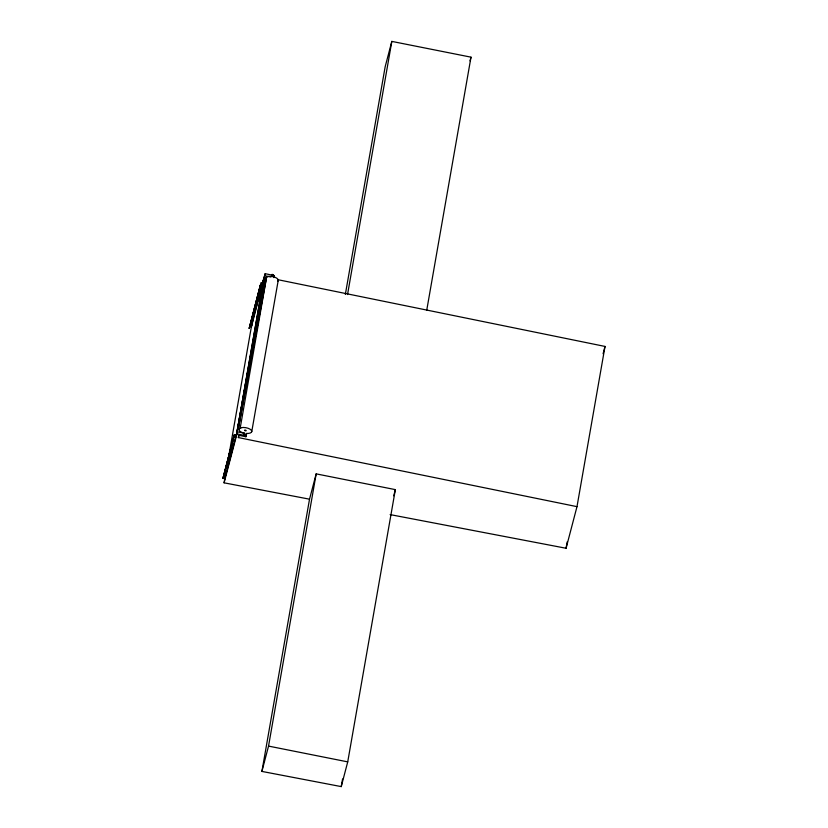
<?xml version="1.0" encoding="UTF-8"?>
<svg xmlns="http://www.w3.org/2000/svg" width="828" height="828" viewBox="0 0 828 828"><rect width="100%" height="100%" fill="white"/><g stroke="black" fill="none" stroke-linecap="round" stroke-linejoin="round"><path stroke-width="1.24" d="M237.108 430.767L238.257 429.132L264.701 277.97L236.88 432.578L263.552 279.605L264.701 277.97L267.796 276.521A6.531 2.846 9.9 0 1 275.61 277.546A6.531 2.846 9.9 0 1 277.784 281.22M263.314 281.416L263.552 279.605M222.98 478.367L234.158 435.093L233.796 437.153L236.29 434.948L234.469 434.596L222.98 478.367L224.812 478.708L236.29 434.948L222.98 478.367L234.158 435.093M262.88 282.969L260.385 285.174L249.207 328.447L261.048 282.617L262.88 282.969L251.391 326.739L249.57 326.387M309.527 499.18L261.907 771.417L341.239 786.6L347.729 761.874L395.349 489.627L316.172 473.864L309.527 499.18L224.088 482.827L224.885 478.305M225.102 477.031L225.992 471.95M227.772 461.786L251.929 323.644M224.088 482.827L237.501 431.854L244.829 433.354M237.501 431.854L236.446 435.042L263.749 278.943L265.167 273.695L274.254 275.558L273.892 277.618M277.753 279.667L605.02 346.435L576.992 506.653L238.361 437.567L238.723 435.507M265.415 278.115L266.637 276.904L240.192 428.055L238.971 429.266A6.531 2.846 9.9 0 0 244.602 433.23M245.906 436.739L246.589 433.706L245.906 436.739L239.095 435.352L238.361 437.567M251.743 431.709L278.187 280.557M345.338 294.437L385.175 66.716L391.82 41.4L470.997 57.163L426.72 310.324M261.907 771.417L268.541 746.1L316.172 473.864M347.532 294.561L391.82 41.4M341.239 786.6L342.575 778.972M390.133 514.602L566.073 548.26L567.19 541.895M266.637 276.904L238.257 429.132L241.352 427.683M251.391 326.739L260.385 285.174L249.207 328.447M252.116 322.62L261.845 285.536M262.486 283.072L265.167 273.695M470.025 60.879L470.997 57.163M393.735 495.806L395.349 489.627M603.084 353.773L605.02 346.435M566.073 548.26L576.992 506.653M273.933 276.521L274.254 275.558M272.733 275.227C275.124 274.958 270.663 273.633 272.05 275.051M245.502 430.912C247.769 430.788 243.918 429.225 244.643 430.643M268.541 746.1L347.729 761.874M264.805 275.755L270.911 277.007M237.139 433.913L246.226 435.766M241.321 427.662A6.531 2.846 9.9 0 1 251.246 430.167A6.531 2.846 9.9 0 1 246.299 433.458M243.711 434.752L245.481 435.197L243.711 434.752"/></g></svg>
